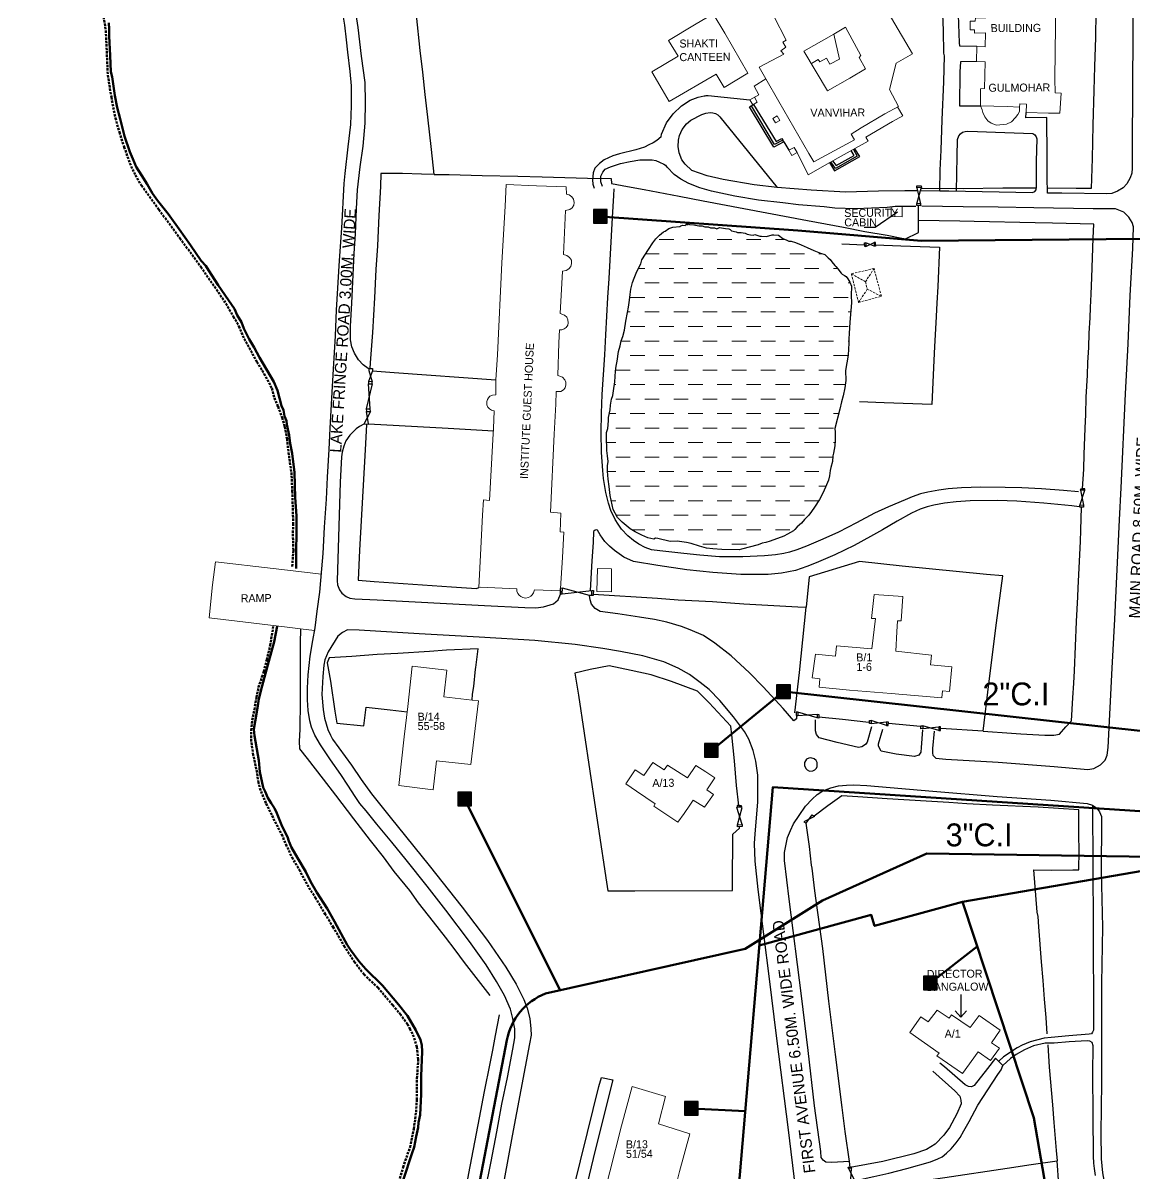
# Model space of a CAD drawing. Header units: millimetres. Extents: x 783 to 2788, y -521 to 1643.
# Drawn here: x 2089.8 to 2332.9, y -26.6 to 225.1 of the extents above; entities that cross this region are included whole.
import ezdxf

# ---------------------------------------------------------------- set-up
doc = ezdxf.new("R2010")
doc.units = ezdxf.units.MM
doc.linetypes.add('DASHED', pattern=[0.75, 0.5, -0.25])
for name, color, linetype, lineweight in [('Building', 1, 'Continuous', 9), ('Lake', 140, 'DASHED', 50), ('Shed', 12, 'DASHED', 9), ('Water Supply Line', 5, 'Continuous', 50)]:
    doc.layers.add(name, color=color, linetype=linetype, lineweight=lineweight)
for name, color, linetype in [('Compound Wall', 203, 'Continuous'), ('Fencing', 7, 'FENCELINE3'), ('Gate', 3, 'Continuous'), ('Pond', 140, 'Continuous'), ('Road', 7, 'Continuous'), ('Steps', 14, 'Continuous'), ('Text Building', 7, 'Continuous'), ('Text Road', 3, 'Continuous'), ('Water Line Dia Text', 7, 'Continuous'), ('Water Meter', 11, 'Continuous')]:
    doc.layers.add(name, color=color, linetype=linetype)
doc.linetypes.add('FENCELINE3', pattern='A,0.5,-0.2,["X",Standard,S=0.1,R=0,X=-0.1,Y=-0.05],-0.25', length=0.95)

# ---------------------------------------------------------------- blocks, each defined once
blk = doc.blocks.new('ACAD-Master Plan')
at = {"layer": 'Pond', "lineweight": 9}
h = blk.add_hatch(dxfattribs=at)
h.set_pattern_fill('DASH', color=256, style=0)
h.paths.add_polyline_path([(-166.86, 452.51), (-165.4, 451.92), (-164.45, 451.61), (-163.7, 450.91), (-163.25, 450.57), (-162.93, 450.07), (-162.24, 449.24), (-162.08, 449.01), (-161.58, 448.53), (-160.91, 447.57), (-160.65, 447.31), (-160.14, 447.08), (-159.77, 446.8), (-159.39, 446.29), (-159.01, 445.59), (-158.64, 444.69), (-158.67, 442.64), (-158.62, 441.08), (-159.02, 436.83), (-159.11, 434.34), (-159.24, 433.23), (-159.19, 432.24), (-159.33, 429.61), (-159.81, 427.03), (-159.95, 426.28), (-159.87, 424.08), (-160.09, 422.48), (-160.46, 420.72), (-160.83, 419.41), (-161.16, 417.83), (-161.84, 415.23), (-162.26, 413.59), (-162.2, 412.75), (-162.17, 411.03), (-162.24, 409.81), (-162.59, 408.21), (-162.69, 407.58), (-162.8, 406.39), (-163.15, 405.06), (-163.3, 404.38), (-163.45, 403.22), (-163.67, 402.26), (-164.08, 401.27), (-164.84, 399.55), (-165.61, 398.05), (-166.69, 396.36), (-167.38, 395.4), (-167.94, 394.63), (-168.87, 393.68), (-169.58, 392.85), (-170.48, 392.07), (-171.04, 391.47), (-171.33, 391.19), (-172.63, 390.5), (-173.44, 390.03), (-175.24, 389.35), (-176.39, 388.92), (-177.36, 388.63), (-178.14, 388.53), (-179.05, 388.14), (-180.19, 387.84), (-182.66, 387.17), (-183.18, 387.07), (-186.98, 387.13), (-188.94, 387.23), (-190.3, 387.38), (-191.85, 387.84), (-193.68, 388.42), (-194.7, 388.63), (-195.74, 388.79), (-196.77, 388.92), (-198.28, 388.87), (-200.95, 389.51), (-201.46, 389.56), (-201.86, 389.37), (-203.15, 389.66), (-204.49, 390.22), (-205.93, 390.96), (-207.03, 391.65), (-208.79, 393.12), (-209.77, 394.12), (-210.22, 394.95), (-210.73, 395.9), (-211, 397.09), (-211.38, 398.91), (-211.64, 400.87), (-211.8, 402.47), (-211.96, 404.26), (-211.98, 405.39), (-211.82, 406.36), (-212, 407.57), (-212.09, 408.75), (-212.21, 411.83), (-212.19, 412.71), (-211.92, 413.6), (-211.73, 415.24), (-211.75, 415.99), (-211.42, 417.68), (-211.32, 418.65), (-211.07, 419.98), (-210.78, 420.78), (-210.67, 421.8), (-210.39, 423.77), (-210.2, 426.13), (-210.08, 427.21), (-209.87, 428.32), (-209.55, 430.44), (-209.2, 431.69), (-208.96, 432.75), (-208.6, 433.71), (-208.26, 435.1), (-207.93, 437.03), (-207.63, 438.92), (-207.39, 440.13), (-207.19, 441.66), (-207.05, 442.87), (-206.87, 444.03), (-206.47, 445.5), (-206.17, 446.49), (-205.53, 447.94), (-204.71, 449.63), (-204.44, 450.49), (-203.78, 451.54), (-203.01, 452.72), (-202.06, 454.16), (-201.41, 455.04), (-200.6, 455.88), (-199.69, 456.59), (-199.34, 456.75), (-198.53, 457.36), (-197.65, 457.64), (-196.18, 457.75), (-195.91, 457.94), (-195.59, 458.05), (-195.21, 458.01), (-195, 457.98), (-194.63, 458.32), (-194.41, 458.32), (-194.06, 458.22), (-193.07, 458.15), (-192, 457.9), (-191.28, 457.93), (-190.68, 457.72), (-189.95, 457.71), (-189.43, 457.44), (-188.57, 457.44), (-188.1, 457.26), (-187.48, 457.52), (-186.18, 457.3), (-185.46, 457.26), (-185.16, 457.13), (-184.86, 456.83), (-184.24, 456.69), (-183.86, 456.6), (-183.52, 456.46), (-182.75, 456.42), (-181.89, 456.32), (-181.45, 456.11), (-180.68, 455.95), (-180.14, 455.88), (-179.76, 456.03), (-178.7, 455.64), (-178.27, 455.65), (-177.23, 455.56), (-176, 455.92), (-175.58, 455.97), (-174.55, 455.87), (-174.05, 455.47), (-173.6, 455.11), (-172.76, 454.76), (-172.34, 454.53), (-171.81, 454.53), (-170.87, 454.29), (-169.6, 453.77), (-168.33, 453.21)])
at = {"layer": 'Building'}
for points in [[(-154.47, 511.19), (-145.31, 495.52), (-148.88, 493.46), (-150.32, 487.75), (-148.38, 484.02), (-151.31, 482.39), (-156.53, 479.32), (-158.7, 478), (-157.99, 476.71), (-166.84, 471.9), (-167.95, 473.74), (-174.5, 485.09), (-177.37, 490.09), (-178.83, 492.65), (-173.4, 495.5), (-174.04, 496.21), (-173, 497.02), (-173.6, 498.08), (-172.9, 498.56), (-175.63, 503.75)], [(-120.45, 482.74), (-115.57, 482.58), (-113.05, 482.53), (-112.81, 486.92), (-114.12, 487), (-114.18, 490.07), (-114.08, 496.01), (-113.97, 506.97), (-113.91, 509.2), (-119, 509.31), (-124.09, 509.44), (-129.17, 509.56), (-129.18, 505.74), (-129.26, 503.43), (-131.52, 503.42), (-131.55, 502.67), (-132.7, 502.65), (-132.7, 500.81), (-131.7, 500.78), (-131.71, 500.05), (-129.35, 500.1), (-129.4, 497.05), (-131.22, 497.18)], [(-162.47, 499.87), (-161.28, 494.39), (-163.36, 493.3), (-164.1, 494.59), (-165.56, 493.79), (-165.89, 494.31), (-167.4, 493.4)], [(-131.22, 497.18), (-131.32, 493.87)], [(-130.45, 484.16), (-130.43, 487.9), (-129.53, 487.93), (-129.41, 493.81), (-131.32, 493.87)], [(-180.21, 484.35), (-180.85, 485.47), (-178.86, 486.58), (-179.92, 488.5), (-177.37, 490.09)], [(-180.21, 484.35), (-179.24, 484.94), (-179.84, 486.04)], [(-148.54, 483.93), (-147.42, 481.94), (-149.67, 480.73), (-155.49, 477.33), (-154.97, 476.46), (-157.74, 474.88), (-163.39, 471.79), (-168.06, 469.08), (-170.51, 473.92)], [(-130.45, 484.16), (-130.03, 483.28), (-129.92, 482.68), (-129.46, 481.78), (-128.79, 480.91), (-128.05, 480.35), (-126.9, 479.93), (-124.73, 480.14), (-123.65, 480.67), (-122.78, 481.58), (-122.23, 482.24), (-121.88, 482.91), (-121.86, 483.9)], [(-121.86, 483.9), (-124.62, 484), (-130.45, 484.16)], [(-121.86, 483.9), (-121.79, 484.57), (-120.35, 484.52), (-120.45, 482.74)], [(-170.51, 473.92), (-171.13, 475.07), (-172.31, 474.44)], [(-170.51, 473.92), (-171.66, 473.28), (-172.31, 474.44)], [(-236.38, 424.25), (-236.03, 429.69), (-235.08, 449.85), (-234.36, 462.25), (-234.11, 466.92), (-227.51, 466.66), (-220.98, 466.45), (-220.97, 464.83), (-220.38, 464.7), (-219.77, 464.23), (-219.4, 463.71), (-219.24, 463.01), (-219.35, 462.4), (-219.73, 461.83), (-220.2, 461.49), (-221.15, 461.3), (-221.29, 458.07), (-221.61, 451.67), (-220.88, 451.42), (-220.28, 450.97), (-219.85, 450.39), (-219.82, 449.71), (-219.95, 449.05), (-220.4, 448.5), (-221.01, 448.14), (-221.83, 448.01), (-222.31, 438.75), (-221.34, 438.38), (-220.86, 437.94), (-220.63, 437.35), (-220.56, 436.67), (-220.67, 436.19), (-221.03, 435.69), (-221.46, 435.36), (-221.93, 435.2), (-222.45, 435.19), (-222.61, 432.29), (-222.84, 425.15), (-222.37, 425.06), (-221.82, 424.83), (-221.27, 424.25), (-221.1, 423.75), (-221.05, 423.13), (-221.23, 422.5), (-221.61, 422.07), (-222.15, 421.68), (-223.16, 421.64), (-223.28, 418.92), (-223.62, 412.35), (-224.42, 395.26), (-222.17, 395.07), (-222.29, 390.96), (-221.54, 390.94), (-221.79, 385.38), (-222.23, 378.61)], [(-240.11, 378.81), (-239.81, 384.52), (-239.33, 394.66), (-239.08, 397.95), (-237.74, 397.84), (-237.04, 411.14), (-236.9, 413.55), (-236.73, 417.43), (-237.31, 417.58), (-237.79, 417.9), (-238.16, 418.26), (-238.37, 418.77), (-238.37, 419.47), (-238.22, 419.9), (-237.99, 420.3), (-237.68, 420.62), (-237.09, 420.89), (-236.41, 420.92), (-236.38, 424.25)], [(-274.51, 381.74), (-274.51, 381.74), (-285.09, 382.98), (-297.66, 384.38), (-298.32, 379.37), (-299.08, 372.18), (-292.95, 371.43), (-282.04, 370.12), (-279.07, 369.79)], [(-222.28, 378.06), (-227.95, 378.32), (-228.12, 377.64), (-228.41, 377.21), (-228.72, 376.89), (-229.24, 376.62), (-229.92, 376.5), (-230.46, 376.59), (-230.91, 376.83), (-231.28, 377.1), (-231.57, 377.48), (-231.78, 377.99), (-231.81, 378.54), (-239.79, 378.9), (-240.11, 378.81)], [(-222.23, 378.61), (-222.28, 378.06)], [(-279.07, 369.79), (-276.02, 369.41), (-276.02, 369.41)]]:
    blk.add_lwpolyline(points, dxfattribs=at)
for points in [[(-188.87, 504.31), (-186.3, 500.04), (-181.29, 491.28), (-186.49, 488.14), (-188.18, 491.08), (-198.52, 485.09), (-199.99, 487.76), (-202.27, 491.61), (-196.55, 495.03), (-198.63, 498.43), (-192.92, 501.85)], [(-162.47, 499.87), (-159.97, 501.4), (-156.61, 495.14), (-156.91, 494.76), (-155.55, 492.27), (-159.02, 490.25), (-163.9, 487.45), (-169.02, 496.15)], [(-174.84, 481.96), (-174.27, 480.97), (-175.23, 480.47), (-175.82, 481.38)], [(-149.04, 462.11), (-149.97, 461.99), (-149.98, 459.93), (-147.58, 459.91), (-147.52, 462.13)], [(-214.15, 382.94), (-211.09, 382.85), (-211.07, 377.85), (-214.28, 377.93)], [(-153.65, 377.3), (-147.4, 376.83), (-147.77, 371.54), (-148.55, 371.53), (-148.72, 369.11), (-148.96, 364.89), (-141.15, 364.02), (-141.35, 361.92), (-136.68, 361.43), (-137.18, 356.06), (-138.71, 356.2), (-138.84, 354.69), (-149.97, 355.59), (-159.06, 356.35), (-165.69, 357), (-165.57, 358.82), (-167.19, 359.04), (-166.47, 364.23), (-162.13, 363.8), (-161.87, 366.02), (-154.17, 365.38), (-153.39, 372.01), (-154.23, 372)], [(-241.55, 354.19), (-247.77, 354.9), (-247.11, 360.74), (-254.68, 361.61), (-255.6, 352.8), (-256.41, 346.16), (-257.57, 335.47), (-250.06, 334.54), (-249.36, 340.86), (-241.84, 340.07), (-240.19, 354.04)], [(-202.06, 340.54), (-199.56, 338.92), (-198.82, 339.92), (-196.66, 338.56), (-194.48, 337.16), (-192.65, 339.84), (-190.49, 338.46), (-188.53, 337.14), (-190.23, 334.55), (-188.82, 333.51), (-190.76, 330.72), (-193.21, 332.28), (-193.98, 331.19), (-195.22, 329.33), (-196.57, 327.48), (-201.87, 330.96), (-201.52, 331.5), (-205.65, 334.27), (-207.97, 335.89), (-205.95, 338.95), (-204.02, 337.68)], [(-139.9, 286.36), (-141.89, 283.77), (-143.43, 284.86), (-145.84, 281.49), (-139.46, 276.92), (-139.95, 276.33), (-134.36, 272.49), (-130.92, 277.23), (-128.23, 275.37), (-126.28, 278), (-128.03, 279.22), (-126.1, 281.94), (-130.68, 285.18), (-132.69, 282.52), (-136.74, 285.33), (-137.3, 284.59)], [(-206.56, 269.66), (-199.32, 267.44), (-200.82, 261.52), (-193.96, 259.33), (-196.2, 251.03), (-197.73, 244.92), (-204.34, 247.08), (-206.11, 240.64), (-213.48, 242.99), (-211.46, 251.02), (-208.89, 261.06)]]:
    blk.add_lwpolyline(points, close=True, dxfattribs=at)
at = {"layer": 'Compound Wall'}
for points in [[(-129.85, 347.36), (-128.57, 357.75), (-126.89, 371.07), (-125.56, 381.36), (-129.14, 381.67), (-147.56, 383.5), (-156.88, 384.51), (-167.86, 381.11), (-168.52, 374.51)], [(-170.98, 351.38), (-169.97, 360.23), (-168.52, 374.51)], [(-165.78, 350.51), (-160.57, 350.02), (-154.8, 349.38)], [(-143.52, 348.41), (-150.53, 349.06)], [(-129.85, 347.36), (-139.07, 347.99)]]:
    blk.add_lwpolyline(points, dxfattribs=at)
at = {"layer": 'Fencing', "linetype": 'FENCELINE3'}
for points in [[(-105.05, 511), (-105.2, 504.64), (-105.3, 499.1), (-105.46, 492.79), (-105.66, 487.54), (-105.85, 479.93), (-106.02, 472.64), (-106.24, 466.08), (-109.5, 466.09), (-115.81, 466.15)], [(-249.84, 469.17), (-250.44, 474.58), (-251.27, 481.66), (-251.87, 486.61), (-252.35, 491.56), (-252.92, 496.28), (-253.75, 503.97)], [(-249.84, 469.17), (-252.62, 469.22), (-256.82, 469.35), (-261.51, 469.36), (-261.59, 466.55), (-261.96, 460.14), (-262.27, 453.56), (-262.61, 448.36), (-262.93, 442.2), (-263.38, 434.57), (-263.85, 427.95), (-263.91, 426.67)], [(-249.84, 469.17), (-246.6, 469.11), (-239.4, 468.93), (-231.58, 468.78), (-226.23, 468.65), (-216.35, 468.35), (-211.17, 468.26), (-211.1, 467.2), (-207.61, 466.52), (-203.97, 465.87), (-196.3, 464.43), (-191.05, 463.41), (-168.27, 459.11), (-160.4, 457.59), (-155.69, 456.7), (-150.81, 455.84), (-147.23, 455.15), (-146.93, 455.01), (-143.95, 456.45), (-143.97, 459.07)], [(-118.28, 466.13), (-125.54, 466.12), (-134.21, 466.03), (-143.37, 466.09)], [(-143.97, 459.07), (-144, 462.32)], [(-108.12, 400.38), (-107.85, 404.69), (-107.76, 407.96), (-107.6, 411.65), (-107.5, 413.65), (-107.38, 416.62), (-107.3, 420.41), (-107.03, 425.25), (-106.93, 427.99), (-106.73, 431.33), (-106.63, 434.46), (-106.44, 437.76), (-106.35, 440.06), (-106.21, 442.98), (-106.1, 446.6), (-105.77, 455.22), (-105.64, 458.25), (-114.7, 458.51), (-118.46, 458.58), (-131.8, 458.89), (-134.92, 458.92), (-143.97, 459.07)], [(-160.77, 453.98), (-155.76, 453.79)], [(-153.34, 453.73), (-147.83, 453.51), (-139.39, 453.27), (-139.76, 444.61), (-139.98, 441), (-140.21, 436.72), (-140.46, 431.54), (-140.66, 426.92), (-141.07, 418.81), (-151.49, 419.23), (-156.87, 419.42)], [(-264.68, 414.47), (-264.97, 408.88), (-266.2, 386.96), (-266.51, 380.39), (-262.96, 380.15), (-246.11, 378.96), (-240.58, 378.61), (-240.11, 378.81)], [(-129.85, 347.36), (-123.63, 346.95), (-121.58, 346.79), (-116.37, 346.51), (-114.37, 346.47), (-113.15, 346.7), (-111.74, 348.32), (-110.52, 349.65), (-110.25, 354.69), (-110.03, 357.86), (-109.88, 360.57), (-109.41, 371.39), (-109.12, 376.79), (-109.07, 378.74), (-108.54, 388.9), (-108.48, 391.32), (-108.32, 396.38)], [(-215.08, 377.32), (-201.01, 376.44), (-196.54, 376.14), (-189.04, 375.71), (-182.16, 375.25), (-170.39, 374.55), (-168.52, 374.51)], [(-279.07, 369.79), (-279.14, 366.61), (-279.17, 360.29), (-279.15, 354.04), (-279.24, 347.71), (-279.39, 345.16), (-279.3, 343.52), (-277.61, 341.41), (-274.12, 336.84), (-271.41, 333.4), (-267.5, 328.23), (-263.84, 323.48), (-261.04, 319.88), (-258.65, 316.69), (-255.28, 312.5), (-253.35, 309.83), (-250.09, 305.65), (-247.47, 302.34), (-245.33, 299.57), (-243.32, 296.8), (-237.67, 289.55)], [(-241.55, 354.19), (-241.48, 355.44), (-241.18, 357.18), (-240.85, 360.96), (-240.75, 361.32), (-240.28, 365.42), (-247.2, 365.08), (-250.92, 364.78), (-257.81, 364.35), (-262.34, 364.11), (-267.88, 363.71), (-272.85, 363.4), (-273.24, 362.31), (-272.55, 358.28), (-271.56, 351.76), (-271.13, 349.13), (-265.25, 348.51), (-264.74, 352.6), (-259.47, 352.06), (-255.75, 351.62)], [(-183.27, 331.1), (-183.73, 335.48), (-184.22, 340.89), (-184.76, 346.55), (-184.98, 348.5), (-189.75, 353.6), (-192.26, 356.16), (-198.01, 358.23), (-202.42, 359.73), (-206.78, 360.65), (-211.62, 361.64), (-215.77, 360.85), (-219.08, 360.08), (-218.32, 355.28), (-214.62, 330.31), (-214, 326.43), (-212.2, 314.33), (-211.91, 312.48), (-206.01, 312.47), (-184.65, 312.53), (-184.67, 313.82), (-184.56, 324.86), (-183.11, 326.16), (-183.09, 326.49)], [(-115.82, 281.16), (-116.06, 284.72), (-116.39, 288.77), (-116.75, 292.84), (-117.06, 296.9), (-117.68, 304.54), (-117.84, 306.87), (-118.01, 307.75), (-118.78, 317.05), (-114.89, 316.99), (-110.22, 317.03), (-108.91, 317.02), (-108.88, 321.26), (-108.93, 324.64), (-108.95, 330.2), (-117.78, 330.76), (-127.78, 331.21), (-133.43, 331.5), (-137.34, 331.8), (-142.32, 332.08), (-150.85, 332.6), (-157.24, 332.99), (-160.75, 333.23), (-163.82, 331.05), (-166.8, 328.79)], [(-159.09, 253.23), (-160.04, 259.82), (-160.67, 265.06), (-162.15, 276.65), (-163.58, 288.31), (-164.89, 299.82), (-166.61, 312.42), (-167.21, 317.39), (-167.34, 318.05), (-167.82, 322.17), (-168.21, 325.18), (-168.52, 327.23)], [(-265.21, 122.09), (-253.84, 182.13), (-250.47, 200.05), (-250.58, 204.42), (-250.19, 206.81), (-249.49, 212.07), (-248.37, 218.11), (-247.72, 222.65), (-246.73, 227.39), (-245.62, 232.96), (-244.98, 236.31), (-244.17, 240.16), (-242.28, 250.63), (-239.99, 262.82), (-238.85, 268.58), (-237.62, 274.69), (-237.07, 277.63), (-236.43, 280.78), (-235.59, 285.31)], [(-115.71, 278.78), (-115.39, 273.88), (-114.64, 265.67), (-114.35, 261.78), (-113.84, 255.65), (-113.69, 253.41)], [(-158.15, 246.85), (-150.79, 247.91), (-145.37, 248.72), (-138.18, 249.76), (-124.61, 251.81), (-119.32, 252.57), (-113.69, 253.41)], [(-113.27, 248.15), (-113.69, 253.41)]]:
    blk.add_lwpolyline(points, dxfattribs=at)
at = {"layer": 'Gate'}
for points in [[(-144.33, 466.26), (-144.32, 466.64), (-143.38, 466.65), (-143.32, 466.27)], [(-143.32, 466.27), (-144.33, 466.26)], [(-144.33, 466.26), (-143.54, 462.75)], [(-143.51, 465.63), (-143.37, 466.09)], [(-143.37, 466.09), (-143.32, 466.27)], [(-144.36, 462.73), (-143.51, 465.63)], [(-143.54, 462.75), (-144.36, 462.73)], [(-143.54, 462.75), (-143.5, 462.31), (-144.33, 462.33), (-144.36, 462.73)], [(-155.49, 453.39), (-155.74, 453.37), (-155.79, 454.18), (-155.52, 454.18)], [(-155.52, 454.18), (-155.49, 453.39)], [(-153.68, 453.46), (-155.52, 454.18)], [(-155.49, 453.39), (-153.68, 454.26)], [(-153.68, 454.26), (-153.68, 453.46)], [(-153.34, 453.73), (-153.36, 454.25), (-153.68, 454.26)], [(-153.34, 453.73), (-153.34, 453.46), (-153.68, 453.46)], [(-263.36, 426.22), (-264.26, 423.84)], [(-263.91, 426.67), (-264.16, 426.66), (-264.13, 426.28), (-263.44, 423.8)], [(-263.91, 426.67), (-263.37, 426.67), (-263.36, 426.22)], [(-263.43, 423.36), (-264.72, 417.89)], [(-264.26, 423.84), (-264.26, 423.37)], [(-263.44, 423.8), (-264.26, 423.84)], [(-264.26, 423.37), (-263.43, 423.36)], [(-263.88, 417.85), (-264.26, 423.37)], [(-263.43, 423.36), (-263.44, 423.8)], [(-263.82, 417.29), (-265.27, 414.52)], [(-264.72, 417.89), (-264.66, 417.29)], [(-264.72, 417.89), (-263.88, 417.85)], [(-264.66, 417.29), (-263.82, 417.29)], [(-264.23, 414.6), (-264.66, 417.29)], [(-263.82, 417.29), (-263.88, 417.85)], [(-264.23, 414.6), (-264.21, 414.44), (-265.27, 414.52)], [(-108.52, 400.06), (-108.51, 400.38), (-108.12, 400.38)], [(-107.59, 400.11), (-107.6, 400.38), (-108.12, 400.38)], [(-108.7, 396.77), (-107.59, 400.11)], [(-107.59, 400.11), (-108.52, 400.06)], [(-108.52, 400.06), (-107.9, 396.78)], [(-107.9, 396.78), (-108.7, 396.77)], [(-107.9, 396.78), (-107.89, 396.37), (-108.67, 396.39), (-108.7, 396.77)], [(-222.22, 377.45), (-222.24, 377.45), (-222.23, 378.61)], [(-221.82, 378.65), (-222.23, 378.61)], [(-221.86, 377.44), (-221.82, 378.65)], [(-221.86, 377.44), (-215.36, 378.15)], [(-215.89, 377.06), (-221.82, 378.65)], [(-215.43, 377.04), (-215.36, 378.15)], [(-215.36, 378.15), (-215.05, 378.12), (-215.08, 377.32)], [(-222.22, 377.45), (-221.86, 377.44)], [(-215.43, 377.04), (-215.89, 377.06)], [(-215.08, 377.32), (-215.09, 377.05), (-215.43, 377.04)], [(-170.35, 351.53), (-170.7, 351.52), (-170.72, 350.78), (-170.36, 350.79)], [(-170.35, 351.53), (-170.36, 350.79)], [(-170.36, 350.79), (-166.16, 351.08)], [(-166.15, 350.29), (-170.35, 351.53)], [(-166.16, 351.08), (-166.15, 350.29)], [(-166.16, 351.08), (-165.78, 351.01), (-165.79, 350.23), (-166.15, 350.29)], [(-154.3, 349.07), (-154.69, 349.07), (-154.71, 349.73), (-154.29, 349.7)], [(-154.29, 349.7), (-154.3, 349.07)], [(-154.3, 349.07), (-150.96, 349.4)], [(-150.96, 348.63), (-154.29, 349.7)], [(-150.96, 349.4), (-150.96, 348.63)], [(-150.96, 348.63), (-150.59, 348.62), (-150.55, 349.38), (-150.96, 349.4)], [(-143.02, 347.93), (-143.43, 347.91), (-143.43, 348.54), (-143.03, 348.54)], [(-143.03, 348.54), (-143.02, 347.93)], [(-139.51, 347.54), (-143.03, 348.54)], [(-143.02, 347.93), (-139.53, 348.31)], [(-139.53, 348.31), (-139.51, 347.54)], [(-139.51, 347.54), (-139.16, 347.55), (-139.15, 348.31), (-139.53, 348.31)], [(-182.53, 326.95), (-183.7, 330.68), (-183.63, 330.78)], [(-183.27, 331.1), (-183.65, 331.09), (-183.63, 330.78)], [(-182.69, 330.75), (-183.63, 330.78)], [(-183.53, 326.89), (-182.55, 330.66), (-182.69, 330.75)], [(-183.27, 331.1), (-182.71, 331.12), (-182.69, 330.75)], [(-182.53, 326.95), (-182.56, 326.51), (-183.55, 326.48), (-183.53, 326.89)], [(-183.53, 326.89), (-182.53, 326.95)], [(-159.3, 251.72), (-159.37, 252.01), (-158.68, 252.1), (-158.63, 251.82)], [(-158.63, 251.82), (-159.3, 251.72)], [(-158.76, 249.28), (-158.63, 251.82)], [(-159.3, 251.72), (-158.05, 249.29)]]:
    blk.add_lwpolyline(points, dxfattribs=at)
blk.add_lwpolyline([(-168.52, 327.23), (-167.19, 329.07), (-166.69, 328.72), (-169.06, 327.57)], close=True, dxfattribs=at)
at = {"layer": 'Lake', "linetype": 'Continuous'}
for points in [[(-320.98, 502.3), (-320.89, 500.96), (-320.94, 499.39), (-320.67, 495.15), (-320.53, 491.63), (-320.26, 490.48), (-319.68, 486.39), (-319.17, 483.8), (-318.55, 481.32), (-317.55, 477.55), (-316.37, 474.12), (-315.75, 472.54), (-314.99, 470.83), (-313.82, 468.98), (-312.6, 467), (-311.44, 465), (-310.39, 463.48), (-308.04, 460.55), (-305.6, 457.22), (-303.13, 453.68), (-300.78, 450.26), (-299.78, 449.18), (-299.23, 448.18), (-297.09, 444.93), (-294.85, 441.62), (-293.51, 439.73), (-292.95, 438.39), (-292.01, 436.82), (-291.46, 435.48), (-290.35, 433.14), (-289.2, 431.29), (-288.09, 429.12), (-284.95, 423.8), (-284.1, 421.86), (-283.26, 418.55), (-282.81, 417.6), (-282.59, 416.26), (-282.12, 415.29), (-282.07, 414.46), (-281.56, 412.11), (-281.34, 410.31), (-280.9, 408.09), (-280.38, 403.96), (-280.24, 398.51), (-279.97, 394.47), (-280.03, 382.93)], [(-256.57, 249.36), (-254.73, 254.92), (-254.26, 256.4), (-253.8, 258.74), (-253.33, 260.69), (-253.28, 261.74), (-252.94, 263.42), (-252.68, 268), (-252.71, 271.88), (-252.52, 277.33), (-252.56, 278.66), (-252.85, 279.83), (-253.87, 282), (-255.67, 285.14), (-257.68, 287.6), (-261.19, 291.76), (-264.82, 295.32), (-266.34, 297.03), (-268.16, 299.55), (-268.87, 300.65), (-270.21, 303.02), (-271.68, 305.75), (-273.26, 308.61), (-275.52, 312.05), (-276.93, 314.51), (-277.96, 316.6), (-279.75, 319.65), (-281.06, 321.91), (-281.64, 323.32), (-281.93, 324.29), (-283.12, 326.54), (-284.27, 329.42), (-284.76, 330.52), (-285.53, 331.64), (-286.24, 332.77), (-286.85, 334.18), (-287.23, 335.03), (-287.95, 338.49), (-288.22, 340.94), (-289.12, 346.34), (-289.26, 347.79), (-289.01, 349.46), (-288.43, 352.95), (-288.21, 354.42), (-287.44, 357.26), (-286.02, 362.68), (-284.84, 366.89), (-284.18, 370.38)]]:
    blk.add_lwpolyline(points, dxfattribs=at)
at = {"layer": 'Lake'}
for points in [[(-322.14, 503.64), (-321.66, 500.62), (-321.22, 490.89), (-320.45, 486.03), (-319.56, 481.48), (-318.68, 478.37), (-317.63, 475.14), (-316.4, 471.61), (-315.2, 468.98), (-313.88, 466.74), (-310.05, 461.45), (-305.45, 455.21), (-300.89, 448.93), (-295.79, 441.54), (-293.74, 438.04), (-292.54, 435.94), (-291.38, 433.17), (-288.62, 428.15), (-287.02, 425.56), (-285.36, 422.39), (-284.81, 420.26), (-284, 418.37), (-283.1, 415.97), (-282.53, 413.94), (-282.04, 411.31), (-281.82, 409.09), (-281.08, 403.97), (-280.89, 399.87), (-280.68, 392.78), (-280.76, 390.5), (-280.64, 386.91), (-280.9, 383.4)], [(-257.57, 248.81), (-256.66, 251.98), (-255.15, 256.36), (-254.33, 260.38), (-253.82, 264.06), (-253.65, 266.75), (-253.63, 271.38), (-253.35, 275.58), (-253.67, 278.32), (-254.29, 280.48), (-255.14, 282.15), (-255.68, 283.26), (-257.16, 285.35), (-258.94, 287.42), (-260.37, 289.15), (-262.13, 291.24), (-265.19, 294.15), (-267.24, 296.8), (-269.44, 300.23), (-271.93, 304.47), (-273.67, 307.31), (-275.73, 310.79), (-277.36, 313.33), (-279.18, 316.75), (-280.77, 319.45), (-282.13, 322.26), (-283.05, 324.44), (-285.39, 329.04), (-286.64, 331.66), (-287.83, 334.44), (-288.28, 336.12), (-288.6, 338.32), (-289.42, 342.16), (-289.86, 345.19), (-289.87, 347.57), (-289.65, 349.8), (-289.18, 352.09), (-288.71, 354.73), (-288.25, 356.97), (-287.52, 359.26), (-287.13, 360.4), (-286.47, 362.98), (-285.72, 366.11), (-285.02, 370.48)]]:
    blk.add_lwpolyline(points, dxfattribs=at)
at = {"layer": 'Pond'}
blk.add_lwpolyline([(-194.41, 458.32), (-194.06, 458.22), (-193.07, 458.15), (-192, 457.9), (-191.28, 457.93), (-190.68, 457.72), (-189.95, 457.71), (-189.43, 457.44), (-188.57, 457.44), (-188.1, 457.26), (-187.48, 457.52), (-186.18, 457.3), (-185.46, 457.26), (-185.16, 457.13), (-184.86, 456.83), (-183.86, 456.6), (-183.52, 456.46), (-182.75, 456.42), (-181.89, 456.32), (-181.45, 456.11), (-180.68, 455.95), (-180.14, 455.88), (-179.76, 456.03), (-178.7, 455.64), (-178.27, 455.65), (-177.23, 455.56), (-176, 455.92), (-175.58, 455.97), (-174.55, 455.87), (-173.6, 455.11), (-172.76, 454.76), (-172.34, 454.53), (-171.81, 454.53), (-170.87, 454.29), (-169.6, 453.77), (-168.33, 453.21), (-166.86, 452.51), (-165.4, 451.92), (-164.45, 451.61), (-163.7, 450.91), (-163.25, 450.57), (-162.93, 450.07), (-162.24, 449.24), (-162.08, 449.01), (-161.58, 448.53), (-160.91, 447.57), (-160.65, 447.31), (-160.14, 447.08), (-159.77, 446.8), (-159.39, 446.29), (-159.01, 445.59), (-158.64, 444.69), (-158.67, 442.64), (-158.62, 441.08), (-159.02, 436.83), (-159.11, 434.34), (-159.24, 433.23), (-159.19, 432.24), (-159.33, 429.61), (-159.95, 426.28), (-159.87, 424.08), (-160.09, 422.48), (-160.46, 420.72), (-160.83, 419.41), (-161.16, 417.83), (-162.26, 413.59), (-162.2, 412.75), (-162.17, 411.03), (-162.24, 409.81), (-162.59, 408.21), (-162.69, 407.58), (-162.8, 406.39), (-163.15, 405.06), (-163.3, 404.38), (-163.45, 403.22), (-163.67, 402.26), (-164.08, 401.27), (-164.84, 399.55), (-165.61, 398.05), (-166.69, 396.36), (-167.38, 395.4), (-167.94, 394.63), (-168.87, 393.68), (-169.58, 392.85), (-170.48, 392.07), (-171.04, 391.47), (-171.33, 391.19), (-172.63, 390.5), (-173.44, 390.03), (-176.39, 388.92), (-177.36, 388.63), (-178.14, 388.53), (-179.05, 388.14), (-182.66, 387.17), (-183.18, 387.07), (-186.98, 387.13), (-188.94, 387.23), (-190.3, 387.38), (-191.85, 387.84), (-193.68, 388.42), (-194.7, 388.63), (-195.74, 388.79), (-196.77, 388.92), (-198.28, 388.87), (-200.95, 389.51), (-201.46, 389.56), (-201.86, 389.37), (-203.15, 389.66), (-204.49, 390.22), (-205.93, 390.96), (-207.03, 391.65), (-208.79, 393.12), (-209.77, 394.12), (-210.73, 395.9), (-211.38, 398.91), (-211.64, 400.87), (-211.8, 402.47), (-211.96, 404.26), (-211.98, 405.39), (-211.82, 406.36), (-212, 407.57), (-212.09, 408.75), (-212.21, 411.83), (-212.19, 412.71), (-211.92, 413.6), (-211.73, 415.24), (-211.75, 415.99), (-211.42, 417.68), (-211.32, 418.65), (-211.07, 419.98), (-210.78, 420.78), (-210.67, 421.8), (-210.39, 423.77), (-210.2, 426.13), (-210.08, 427.21), (-209.87, 428.32), (-209.55, 430.44), (-209.2, 431.69), (-208.96, 432.75), (-208.6, 433.71), (-208.26, 435.1), (-207.93, 437.03), (-207.63, 438.92), (-207.39, 440.13), (-207.19, 441.66), (-207.05, 442.87), (-206.87, 444.03), (-206.47, 445.5), (-206.17, 446.49), (-205.53, 447.94), (-204.71, 449.63), (-204.44, 450.49), (-203.01, 452.72), (-202.06, 454.16), (-201.41, 455.04), (-200.6, 455.88), (-199.69, 456.59), (-199.34, 456.75), (-198.53, 457.36), (-197.65, 457.64), (-196.18, 457.75), (-195.91, 457.94), (-195.59, 458.05), (-195, 457.98), (-194.63, 458.32)], close=True, dxfattribs=at)
at = {"layer": 'Road'}
for points in [[(-264.16, 426.61), (-264.31, 426.68), (-265.4, 427.5), (-266.39, 428.61), (-267.28, 430.03), (-267.84, 431.44), (-268.15, 432.96), (-268.17, 435.96), (-267.89, 441), (-267.36, 451.85), (-267.1, 456.17), (-266.83, 461.64), (-266.66, 465.82), (-266.08, 470.83), (-265.39, 475.37), (-264.92, 480.4), (-264.85, 484.96), (-264.97, 489.27), (-265.72, 495.06), (-266.49, 501.29), (-267.33, 506.97)], [(-274.89, 377.81), (-274.4, 382.9), (-274.17, 386.26), (-273.83, 391.98), (-273.42, 398.11), (-273.18, 402.93), (-272.79, 408.99), (-272.61, 413.58), (-272.26, 420.21), (-271.9, 426.54), (-271.47, 433.83), (-271.19, 439.44), (-270.59, 450.34), (-270.09, 457.4), (-269.56, 467.16), (-269.34, 469.33), (-268.64, 475.19), (-268.11, 480.05), (-267.93, 484.18), (-267.92, 488.55), (-268.22, 491.66), (-268.77, 495.91), (-269.04, 498.62), (-269.43, 501.8), (-270.04, 505.73)], [(-139.31, 465.58), (-139.2, 470.1), (-139.02, 474.45), (-138.79, 481.12), (-138.46, 489.43), (-138.27, 495.08), (-138.42, 495.69), (-138.54, 500.63), (-138.88, 509.66), (-138.97, 514.75), (-139.18, 520.26), (-139.56, 531.77), (-139.62, 534.23), (-139.92, 535.8), (-140.35, 537.54), (-140.89, 539.23), (-141.72, 540.98), (-142.52, 542.53), (-143.24, 543.54), (-144.08, 544.12), (-146.72, 545.37), (-148.83, 546.8), (-149.92, 547.31)], [(-97.11, 515.96), (-97.12, 500.48), (-97.2, 487.57), (-97.24, 475.58), (-97.23, 470.53), (-97.36, 469.4), (-97.7, 468.39), (-98.44, 467.08), (-99.2, 466.25), (-100.46, 465.46), (-101.73, 465.02), (-102.82, 464.9), (-112.6, 465.07), (-115.78, 465.04), (-115.87, 468.56), (-115.84, 473.08), (-115.88, 481.64), (-120.47, 481.57), (-120.45, 482.74)], [(-105.05, 511), (-108.57, 511.17), (-113.09, 511.28), (-117.49, 511.36), (-122.25, 511.47), (-127.44, 511.62), (-133.54, 511.81), (-134.23, 511.72), (-134.85, 511.48), (-135.22, 511.17), (-135.39, 510.61), (-135.28, 504.09), (-135.06, 497.97), (-135.02, 497.27), (-131.22, 497.18)], [(-131.32, 493.87), (-134.79, 493.82), (-134.93, 491.59), (-134.98, 484.16), (-130.45, 484.16)], [(-135.65, 465.5), (-135.52, 473.1), (-135.42, 476.79), (-135.14, 477.58), (-134.76, 478.04), (-134.33, 478.42), (-133.77, 478.57), (-133.21, 478.62), (-131.07, 478.55), (-127.14, 478.38), (-118.95, 478.1), (-118.54, 477.85), (-118.23, 477.4), (-118.1, 476.94), (-118.27, 472.05), (-118.27, 467.37), (-118.28, 466.13)], [(-200.26, 477.39), (-201.21, 476.56), (-202.01, 476.07), (-202.94, 475.61), (-203.89, 475.09), (-205.77, 474.53), (-209.32, 473.68), (-210.8, 473.19), (-212.68, 472.33), (-213.75, 471.53), (-214.74, 470.52), (-215.08, 469.53), (-215.26, 467.99), (-215.2, 467.01), (-214.92, 466.18)], [(-213.09, 466.51), (-213.45, 467.57), (-213.45, 468.8), (-213.01, 469.68), (-212.48, 470.29), (-211.33, 470.82), (-209.13, 471.53), (-207.02, 471.97), (-204.91, 472.32), (-203.32, 472.32), (-202.18, 472.32), (-201.4, 472.19), (-200.6, 471.86), (-199.67, 471.39), (-199.27, 471.21)], [(-149.04, 462.11), (-150.86, 461.89), (-157.67, 461.62), (-162.27, 461.81), (-164.6, 462.04), (-170.22, 462.48), (-173.61, 462.92), (-178.99, 463.55), (-184.15, 464.43), (-189.21, 465.53), (-191.8, 466.26), (-194.16, 467.19), (-195.93, 468.11), (-197.39, 469.14), (-198.94, 470.76), (-199.22, 471.19)], [(-109.01, 399.75), (-112.29, 400.05), (-117.1, 400.38), (-121.39, 400.58), (-124.99, 400.68), (-130.34, 400.74), (-134.56, 400.6), (-137.51, 400.38), (-139.5, 400.08), (-141.91, 399.67), (-143.53, 399.27), (-145.33, 398.66), (-146.91, 397.97), (-150.54, 396.44), (-153.61, 395.07), (-157.54, 392.93), (-161.49, 390.92), (-164.88, 389.36), (-168.46, 387.87), (-170.6, 387.03), (-172.15, 386.55), (-173.4, 386.26), (-175.24, 385.93), (-177.67, 385.73), (-182.35, 385.53), (-187.46, 385.54), (-191.81, 385.87), (-195.28, 386.21), (-200.55, 386.79), (-202.37, 387.07), (-203.7, 387.54), (-205.14, 388.28), (-206.28, 389.06), (-207.53, 390.08), (-208.92, 391.54), (-209.65, 392.65), (-210.28, 393.71), (-211.21, 395.67), (-211.75, 397.22), (-212.35, 399.6), (-212.84, 402.66), (-213, 404.38), (-213.26, 408.34), (-213.35, 412.7), (-213.29, 416.91), (-213.15, 421.01), (-212.58, 429.69), (-212.35, 434.09), (-211.88, 442.26), (-211.61, 446.36), (-210.86, 459.75), (-210.56, 464.52), (-210.54, 466.02)], [(-139.31, 465.58), (-137.33, 465.55), (-119.07, 465.18), (-118.56, 465.39), (-118.28, 465.8), (-118.28, 466.13)], [(-143.51, 465.63), (-139.31, 465.58)], [(-144.59, 462.16), (-149.04, 462.11)], [(-140.55, 347.36), (-140.91, 343.57), (-140.92, 342.53), (-140.81, 342.1), (-140.19, 341.49), (-137.99, 341.25), (-126.54, 340.58), (-114.3, 339.66), (-106.98, 339), (-105.67, 339.21), (-104.18, 340), (-103.19, 341.06), (-102.7, 342.16), (-102.5, 343.82), (-101.64, 361.16), (-101.05, 371.89), (-100.06, 393.61), (-99.69, 400.63), (-98.75, 421.14), (-98.16, 432.08), (-97.72, 442.65), (-97.14, 452.98), (-96.94, 457.67), (-97.26, 458.61), (-97.99, 459.81), (-99.07, 460.9), (-100.89, 461.62), (-105.77, 461.63), (-118.76, 461.85), (-126.59, 462.01), (-134.24, 462.05), (-143.24, 462.21)], [(-263.36, 426.22), (-263.32, 426.2), (-258.64, 425.86), (-236.38, 424.25)], [(-265.27, 414.52), (-266.2, 414.01), (-266.9, 413.53), (-268.28, 412.12), (-269.15, 410.87), (-269.65, 409.74), (-270.01, 408.37), (-270.16, 407.38), (-270.44, 401.84), (-270.81, 389.83), (-271.05, 380.29), (-270.99, 379.4), (-270.58, 378.26), (-270.09, 377.53), (-269.14, 376.83), (-268.34, 376.48), (-267.19, 376.34), (-262.35, 376.07), (-238.85, 374.89), (-230.04, 374.46), (-227.65, 374.37), (-225.93, 374.6), (-223.78, 375.2), (-222.72, 376.14), (-222.21, 377.35), (-222.22, 377.45)], [(-264.23, 414.6), (-246.78, 413.66), (-236.93, 413.07)], [(-108.83, 396.46), (-110.42, 396.68), (-116.55, 397.26), (-122.51, 397.67), (-126.7, 397.83), (-132.71, 397.79), (-135.72, 397.56), (-138.28, 397.27), (-140.63, 396.84), (-142.06, 396.48), (-143.63, 395.91), (-145.53, 395.04), (-148.67, 393.31), (-151.88, 391.38), (-154.45, 389.95), (-158.06, 388), (-162.27, 385.98), (-166.33, 384.22), (-168.36, 383.39), (-170.87, 382.55), (-173.96, 381.91), (-176.84, 381.67), (-182.79, 381.64), (-188.92, 382.07), (-194.66, 382.69), (-200.95, 383.58), (-206.25, 384.52), (-208.37, 385.42), (-210.44, 386.89), (-211.52, 387.82), (-212.56, 388.89), (-213.6, 390.33), (-214.16, 391.32), (-214.42, 391.45), (-214.69, 391.37), (-215, 391.07), (-215.12, 388.64), (-215.4, 384.65), (-215.74, 378.11)], [(-275.46, 373.6), (-274.89, 377.81)], [(-222.28, 378.06), (-222.24, 377.68)], [(-170.63, 350.78), (-170.63, 350.07), (-171.22, 349.66), (-173.55, 352.35), (-177.97, 357.11), (-180.95, 360.12), (-184.95, 363.86), (-188.5, 366.62), (-190.97, 368.28), (-193.88, 369.57), (-195.79, 370.26), (-198.97, 371.2), (-201.68, 371.77), (-205, 372.34), (-209.7, 373.06), (-213.56, 373.55), (-214.63, 374.2), (-215.49, 375.17), (-215.77, 376.11), (-215.89, 377.06)], [(-238.68, 246.76), (-237.42, 253.28), (-236.18, 259.76), (-235.04, 265.75), (-233.81, 271.63), (-232.67, 277.82), (-232.21, 280.28), (-232.26, 282.26), (-232.65, 284.56), (-233.16, 286.55), (-234.49, 289.57), (-236.26, 292.64), (-238.48, 296.26), (-242.12, 301.38), (-247.28, 308.25), (-251.4, 313.47), (-255.99, 319.24), (-259.12, 323.1), (-262.39, 327.06), (-264.71, 329.95), (-266.09, 331.59), (-267.11, 333.11), (-268.75, 335.53), (-270.28, 337.88), (-272.5, 341.1), (-274.71, 344.4), (-275.97, 346.49), (-276.72, 348.23), (-277.04, 349.61), (-277.43, 351.87), (-277.59, 354.22), (-277.59, 356.8), (-277.39, 359.7), (-276.97, 363.77), (-276.39, 367.2), (-275.92, 369.99), (-275.46, 373.6)], [(-219.37, 247.21), (-216.34, 259.56), (-213.85, 269.62), (-213.31, 271.61), (-210.79, 271.08), (-214.63, 255.73), (-218.98, 237.77)], [(-170.88, 247.54), (-172.42, 260.19), (-174.94, 280.18), (-176.59, 293.77), (-177.7, 302.39), (-179.06, 312.71), (-179.7, 318.92), (-179.82, 322.78), (-179.67, 324.89), (-179.1, 331.88), (-179.11, 337.73), (-179.54, 340.8), (-180.1, 343.18), (-181.07, 345.59), (-182.02, 347.3), (-184.45, 350.49), (-187.4, 354.09), (-189.77, 356.5), (-191.71, 358.05), (-194.01, 359.8), (-196.54, 361.19), (-199.65, 362.51), (-204.23, 363.82), (-209.14, 364.83), (-213, 365.44), (-219.07, 366.32), (-227.86, 367.21), (-240.04, 367.96), (-253.13, 368.69), (-266.29, 369.5), (-268.84, 369.53), (-269.94, 368.97), (-270.91, 368.15), (-273.01, 364.74), (-273.75, 362.96), (-274.01, 361.83), (-274.19, 359.33), (-274.4, 355.43), (-274.15, 352.08), (-273.82, 350.21), (-273.13, 347.77), (-272.53, 346.53), (-272.06, 345.63), (-267.94, 339.94), (-265.82, 336.77), (-263.56, 333.66), (-259.52, 328.57), (-250.97, 317.98), (-243.77, 308.91), (-238.2, 301.62), (-234.19, 295.73), (-231.91, 292.01), (-230.25, 288.68), (-229.52, 286.82), (-228.96, 284.55), (-228.72, 282.28), (-228.67, 280.91), (-229.02, 278.99), (-232.83, 258.87), (-235.4, 244.92)], [(-154.28, 348.33), (-155.2, 344.97), (-155.53, 344.48), (-156.37, 343.93), (-157.11, 343.79), (-161.73, 344.9), (-165.66, 345.9), (-166.29, 346.68), (-166.49, 347.44), (-166.5, 349.82)], [(-143.11, 347.69), (-143.37, 343.79), (-143.48, 342.75), (-143.89, 342.15), (-144.83, 341.85), (-148.88, 342.37), (-152.12, 343.01), (-152.75, 344.07), (-152.75, 344.62), (-151.78, 347.83)], [(-159.09, 253.23), (-162.98, 253.02), (-164.27, 253.13), (-164.82, 253.53), (-165.22, 254.13), (-165.35, 255.41), (-166.68, 265.45), (-168.09, 277.55), (-169.52, 289.45), (-172.25, 310.61), (-173.28, 319.09), (-173.24, 320.8), (-173, 322.29), (-172.62, 324.15), (-171.96, 325.64), (-171.3, 327.08), (-170.08, 328.93), (-168.66, 330.97), (-167.23, 332.53), (-166.13, 333.54), (-164.89, 334.34), (-163.15, 335.01), (-161.46, 335.45), (-159.74, 335.57), (-158.12, 335.67), (-155.26, 335.47), (-140.85, 334.23), (-126.77, 333.09), (-115.05, 332.27), (-107.08, 331.58), (-105.91, 331.19)], [(-105.91, 331.19), (-105.79, 304.63), (-105.71, 283.76), (-105.74, 281.95), (-105.91, 281.52), (-106.18, 281.18), (-106.64, 281.12), (-111.13, 280.71), (-114.97, 280.4), (-116.49, 280.22), (-119.54, 279.45), (-121.32, 278.71), (-122.43, 278.12), (-125.36, 276.16), (-126.44, 275.19)], [(-105.91, 331.19), (-104.99, 330.56), (-104.37, 329.74), (-103.93, 328.7), (-103.95, 327.77), (-104.01, 316.75), (-103.78, 304.53), (-103.93, 292.25), (-103.95, 280.63), (-103.99, 270.56), (-104.11, 259.45), (-104.02, 253.8), (-103.72, 250.74), (-103.28, 248.35)], [(-105.28, 250.15), (-105.52, 251.69), (-105.63, 252.88), (-105.72, 254.42), (-105.76, 263.4), (-105.83, 272.54), (-105.78, 278.53), (-106.03, 279.24), (-106.52, 279.54), (-107.1, 279.65), (-111.05, 279.39), (-114.31, 279.13), (-116.25, 279.11), (-118.81, 278.53), (-120.78, 277.68), (-122.59, 276.62), (-123.88, 275.74), (-125.51, 274.26)], [(-125.51, 274.26), (-127.11, 275.85), (-128.86, 273.62), (-131.77, 269.86), (-132.4, 269.61), (-133.05, 269.62), (-133.76, 270.02), (-138.27, 273.93), (-139.34, 274.77)], [(-140.84, 272.98), (-136.04, 268.73), (-134.93, 267.5), (-134.7, 266.69), (-134.62, 265.83), (-135.61, 263.69), (-137.21, 260.7), (-138.43, 259.03), (-140.33, 257.06), (-142.24, 255.85), (-144.98, 254.9), (-151.74, 253.24), (-158.91, 251.9), (-159.09, 253.23)], [(-158.15, 246.85), (-158.45, 248.94), (-156.76, 249.32), (-153.75, 249.96), (-150.46, 250.71), (-146.52, 251.74), (-141.34, 253.19), (-139.74, 253.8), (-138.81, 254.3), (-137.83, 255.08), (-136.84, 256.04), (-135.77, 257.35), (-134.86, 258.53), (-134.03, 259.92), (-132.93, 262), (-131.01, 265.54), (-126.61, 272.31), (-125.89, 273.31), (-125.51, 274.26)]]:
    blk.add_lwpolyline(points, dxfattribs=at)
for points in [[(-200.24, 477.41), (-200.13, 478), (-199.05, 480.42), (-197.61, 482.4), (-195.76, 484.19), (-193.86, 485.43), (-192.11, 486.09), (-190.84, 486.35, -0.074336), (-189.95, 486.39), (-180.85, 485.47)], [(-144.18, 465.6), (-146.99, 465.59), (-152.7, 465.49), (-159.91, 465.31), (-167.45, 465.73), (-174.85, 466.32), (-179.87, 466.88), (-186.71, 468.03), (-190.21, 468.88), (-193.5, 470.05), (-194.97, 471.4), (-195.7, 472.36), (-196.32, 473.85), (-196.5, 475.3), (-196.44, 476.62), (-196.21, 477.66), (-195.66, 478.96), (-194.7, 480.21), (-193.73, 481.04), (-191.35, 482.3), (-190.48, 482.57), (-189.55, 482.67, -0.271241), (-187.44, 481.75), (-174.85, 466.32)]]:
    blk.add_lwpolyline(points, format="xyb", dxfattribs=at)
blk.add_lwpolyline([(-167.49, 341.52), (-167.98, 341.48), (-168.45, 341.23), (-168.69, 340.9), (-168.87, 340.49), (-168.91, 339.9), (-168.62, 339.2), (-168.28, 338.93), (-167.78, 338.63), (-167.08, 338.69), (-166.65, 338.92), (-166.31, 339.28), (-166.11, 339.64), (-166.13, 340.35), (-166.16, 340.55), (-166.36, 340.94), (-166.82, 341.33)], close=True, dxfattribs=at)
at = {"layer": 'Shed'}
for points in [[(-153.7, 448.59), (-158.64, 447.41)], [(-155.57, 445.67), (-153.7, 448.59)], [(-152.09, 442.51), (-153.7, 448.59)], [(-158.64, 447.41), (-157.08, 441.16)], [(-158.64, 447.41), (-155.57, 445.67)], [(-155.57, 445.67), (-155.17, 444.05)], [(-155.17, 444.05), (-157.08, 441.16)], [(-152.09, 442.51), (-155.17, 444.05)], [(-157.08, 441.16), (-152.09, 442.51)]]:
    blk.add_lwpolyline(points, dxfattribs=at)
at = {"layer": 'Steps'}
for points in [[(-173.41, 476.28), (-175.63, 475.13), (-180.89, 483.93), (-180.21, 484.35)], [(-173.64, 476.67), (-175.43, 475.74), (-180.48, 484.18)], [(-180.04, 484.45), (-175.11, 476.34), (-173.84, 477), (-173.64, 476.67)], [(-173.41, 476.28), (-173.64, 476.67)], [(-173.41, 476.28), (-172.31, 474.44)], [(-163.42, 471.77), (-162.37, 469.91), (-156.79, 473.05), (-157.91, 474.79)], [(-158.21, 474.62), (-157.4, 473.16), (-162.14, 470.43), (-163.14, 471.92)], [(-162.78, 472.12), (-162.01, 471.08), (-158.07, 473.33), (-158.66, 474.38)]]:
    blk.add_lwpolyline(points, dxfattribs=at)
at = {"layer": 'Text Building'}
for p, q in [((-148.6, 460.92), (-153.45, 457.54)), ((-153.45, 457.54), (-155.88, 457.53)), ((-134.74, 289.76), (-134.74, 284.83)), ((-134.74, 284.83), (-135.98, 286.18)), ((-134.74, 284.83), (-133.51, 286.18))]:
    blk.add_line(p, q, dxfattribs=at)
for s, rotation, p in [('BUILDING', 0.3002, (-128.2, 500.29)), ('SHAKTI', 0.3887, (-196.24, 496.91)), ('CANTEEN', 0.3887, (-196.24, 493.94)), ('GULMOHAR', 0.3165, (-128.67, 487.24)), ('VANVIHAR', 0.3557, (-167.61, 481.77)), ('SECURITY', 0.338, (-160.21, 459.86)), ('CABIN', 0.3335, (-160.2, 457.79)), ('INSTITUTE GUEST HOUSE', 87.4581, (-229.36, 402.52)), ('RAMP', 0.3596, (-292.16, 375.58)), ('B/1', 0.517, (-157.57, 362.63)), ('1-6', 0.5363, (-157.54, 360.53)), ('B/14', 0.2532, (-253.48, 349.67)), ('55-58', 0.2351, (-253.48, 347.61)), ('A/13', 0.3637, (-202.16, 335.18)), ('DIRECTOR', 0.371, (-142.18, 293.39)), ('BANGALOW', 0.371, (-142.18, 290.56)), ('A/1', 0.371, (-138.24, 280.33)), ('B/13', 0.3524, (-207.95, 256.11)), ('51/54', 0.353, (-207.93, 254.04))]:
    blk.add_text(s, height=1.75, rotation=rotation, dxfattribs=at).set_placement(p)
at = {"layer": 'Text Road'}
for s, rotation, p in [('LAKE FRINGE ROAD 3.00M. WIDE', 86.4976, (-270.2, 408.24)), ('MAIN ROAD 8.50M. WIDE', 87.4881, (-95.5, 371.98)), ('FIRST AVENUE 6.50M. WIDE ROAD', 97.1891, (-166.51, 250.86))]:
    blk.add_text(s, height=2.5, rotation=rotation, dxfattribs=at).set_placement(p)

msp = doc.modelspace()

# ---------------------------------------------------------------- hatches: boundary and pattern name
at = {"layer": 'Water Meter'}
for points in [[(2217.47, 184.34), (2214.47, 184.34), (2214.47, 181.34), (2217.47, 181.34)], [(2257.52, 80.39), (2254.52, 80.39), (2254.52, 77.39), (2257.52, 77.39)], [(2241.75, 67.54), (2238.75, 67.54), (2238.75, 64.54), (2241.75, 64.54)], [(2187.81, 56.88), (2184.81, 56.88), (2184.81, 53.88), (2187.81, 53.88)], [(2289.64, 16.67), (2286.64, 16.67), (2286.64, 13.67), (2289.64, 13.67)], [(2237.39, -10.78), (2234.39, -10.78), (2234.39, -13.78), (2237.39, -13.78)]]:
    msp.add_hatch(color=256, dxfattribs=at).paths.add_polyline_path(points)

# ---------------------------------------------------------------- linework, layer by layer
for points in [[(2214.47, 181.34), (2217.47, 181.34), (2217.47, 184.34), (2214.47, 184.34)], [(2254.52, 77.39), (2257.52, 77.39), (2257.52, 80.39), (2254.52, 80.39)], [(2238.75, 64.54), (2241.75, 64.54), (2241.75, 67.54), (2238.75, 67.54)], [(2184.81, 53.88), (2187.81, 53.88), (2187.81, 56.88), (2184.81, 56.88)], [(2286.64, 13.67), (2289.64, 13.67), (2289.64, 16.67), (2286.64, 16.67)], [(2234.39, -13.78), (2237.39, -13.78), (2237.39, -10.78), (2234.39, -10.78)]]:
    msp.add_lwpolyline(points, close=True, dxfattribs=at)
for points in [[(2217.47, 181.34), (2214.47, 184.34)], [(2257.52, 77.39), (2254.52, 80.39)], [(2241.75, 64.54), (2238.75, 67.54)], [(2187.81, 53.88), (2184.81, 56.88)], [(2289.64, 13.67), (2286.64, 16.67)], [(2237.39, -13.78), (2234.39, -10.78)]]:
    msp.add_lwpolyline(points, dxfattribs=at)
at = {"layer": 'Water Supply Line'}
msp.add_lwpolyline([(2169.28, -136.5), (2179.86, -79.01), (2195.54, 2.66, -0.255541), (2203.95, 12.84), (2247.65, 22.65), (2264.54, 33.16), (2287.39, 43.48), (2336.45, 42.72), (2336.2, 52.58), (2339.14, 110.65), (2342.71, 178.03), (2342.2, 210.51), (2341.56, 289.1), (2339, 331.35), (2337.98, 357.71), (2334.53, 388.71), (2332.74, 402.59), (2326.14, 438.95)], format="xyb", dxfattribs=at)
for points in [[(2342.71, 178.03), (2286.22, 177.46), (2259.13, 179.72), (2215.97, 182.84)], [(2335.33, 70.13), (2256.02, 78.89), (2240.25, 66.04)], [(2091.5, -380.33), (2096.99, -336.91), (2089.75, -331.48), (2097.78, -257.2), (2195.68, -258.14), (2221.33, -145.19), (2245.33, -40.55), (2253.66, 57.96), (2336.2, 52.58)], [(2207.17, 13.57), (2186.31, 55.38)], [(2341.3, 40.83), (2295.17, 32.9)], [(2295.17, 32.9), (2275.92, 27.62), (2275.22, 30.06), (2250.73, 23.32)], [(2295.17, 32.9), (2310.72, -14.34), (2316.84, -49.9), (2343.61, -109.05), (2359.54, -147.57), (2383.34, -202.87), (2395.05, -229.79), (2397, -244.22), (2408.01, -269.91), (2401.19, -274.28)], [(2298.39, 23.12), (2288.14, 15.17)], [(2247.67, -12.87), (2235.89, -12.28)]]:
    msp.add_lwpolyline(points, dxfattribs=at)

# ---------------------------------------------------------------- block references
msp.add_blockref('ACAD-Master Plan', (2429.51, -277.14), dxfattribs=at)

# ---------------------------------------------------------------- texts
at = {"layer": 'Water Line Dia Text'}
for s, p in [('2"C.I', (2299.51, 75.88)), ('3"C.I', (2291.47, 45.05))]:
    msp.add_text(s, height=5, dxfattribs=at).set_placement(p)

doc.saveas('drawing.dxf')
